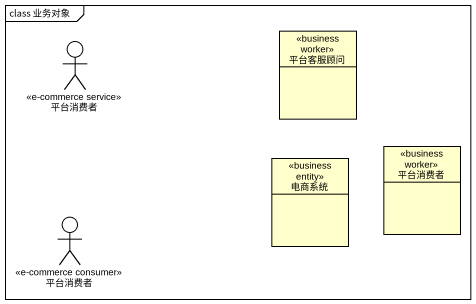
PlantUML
@startuml
mainframe class 业务对象
allowmixing
hide circle
hide empty members
actor 平台消费者 <<e-commerce service>>
class 平台客服顾问 <<business worker>>
class 电商系统 <<business entity>>
class "平台消费者" as 平台消费者_2 <<business worker>>
actor "平台消费者" as 平台消费者_3 <<e-commerce consumer>>
@enduml
